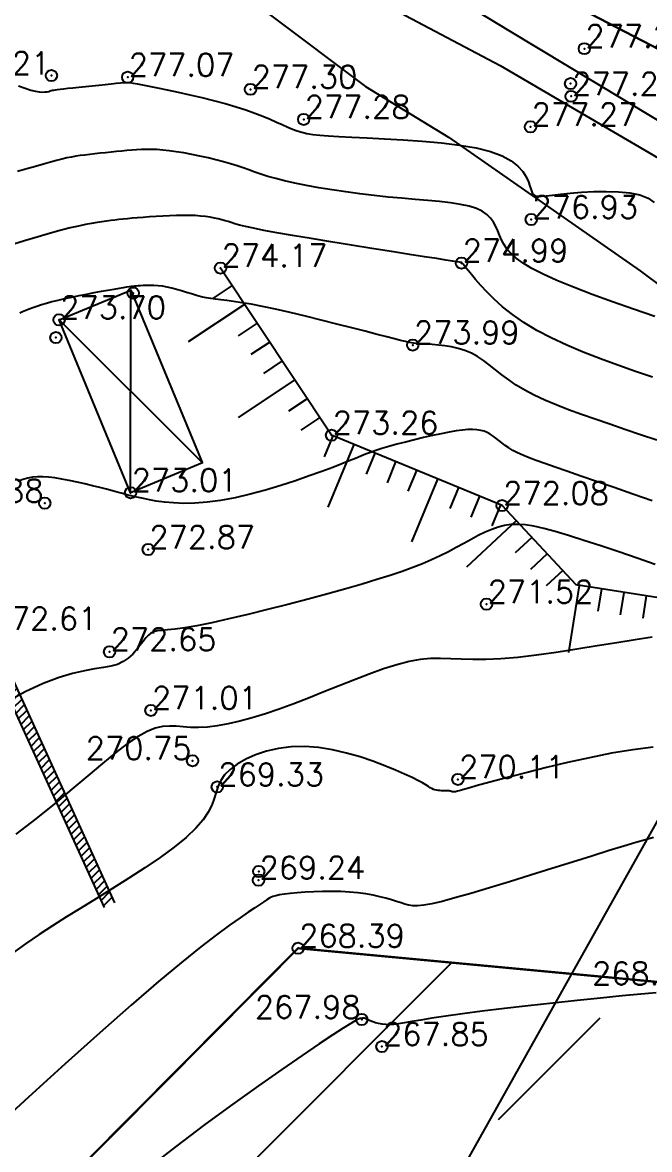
# Model space of a CAD drawing. Header units: millimetres. Extents: x 524954 to 526204, y 9523489 to 9524010.
# Drawn here: x 525229.69 to 525257.37, y 9523690.52 to 9523740.29 of the extents above; entities that cross this region are included whole.
import ezdxf
from ezdxf.enums import TextEntityAlignment as Align

# ---------------------------------------------------------------- set-up
doc = ezdxf.new("R2010")
doc.units = ezdxf.units.MM
doc.header["$PDMODE"] = 32
doc.header["$PDSIZE"] = 0.5
doc.linetypes.add('ACAD_ISO12W100', pattern=[21, 12, -3, 0, -3, 0, -3])
for name, color, linetype in [('Bati', 6, 'Continuous'), ('Bord Fleuve', 4, 'ACAD_ISO12W100'), ('Bord_Route_Existante', 6, 'Continuous'), ('Cloture', 7, 'Continuous'), ('CN_01_00', 3, 'Continuous'), ('CN_02_00', 4, 'Continuous'), ('CN_05_00', 6, 'Continuous'), ('CN_10_00', 1, 'Continuous'), ('Haut_Talus', 30, 'Continuous'), ('Murs', 1, 'Continuous'), ('PLUME_4', 3, 'Continuous'), ('PLUME_5', 6, 'Continuous'), ('PLUME_6', 2, 'Continuous'), ('Talus', 2, 'Continuous'), ('TopoAlt', 3, 'Continuous'), ('TOPOJIS', 7, 'Continuous')]:
    doc.layers.add(name, color=color, linetype=linetype)
doc.layers.add('Bord_Route_Existante_POLY3D', color=6, linetype='Continuous', plot=False)
doc.styles.add('Simplex 1.0', font='Simplex.shx', dxfattribs={"width": 0.99, "height": 1})
doc.styles.get("Standard").update_dxf_attribs({"font": 'arial.ttf'})
doc.dimstyles.new('ISO-25', dxfattribs={"dimtxt": 2.5, "dimasz": 2.5, "dimexe": 1.25, "dimexo": 0.625, "dimtad": 1, "dimtxsty": 'Standard', "dimcen": 2.5, "dimadec": 0, "dimazin": 0, "dimtfac": 1, "dimtmove": 0, "dimatfit": 3, "dimfxl": 1, "dimarcsym": 0})

# ---------------------------------------------------------------- blocks, each defined once
blk = doc.blocks.new('TCPOINT M')
at = {"color": 0}
blk.add_point((0, 0), dxfattribs=at)
at = {"layer": 'TopoAlt', "style": 'Simplex 1.0', "width": 0.99}
blk.add_attdef('ALT', (0.15, 0.15), '', height=1, dxfattribs=at)
blk = doc.blocks.new('*D29')
at = {"color": 0, "lineweight": -2, "transparency": 16777216}
for p, q in [((525274.397, 9523734.835), (525248.537, 9523688.664)), ((525251.329, 9523688.533), (525351.663, 9523632.337)), ((525379.094, 9523676.196), (525353.234, 9523630.025))]:
    blk.add_line(p, q, dxfattribs=at)
at = {"color": 0, "transparency": 16777216}
for points in [[(525251.533, 9523688.897), (525251.125, 9523688.17), (525249.148, 9523689.755)], [(525351.867, 9523632.701), (525351.46, 9523631.974), (525353.845, 9523631.115)]]:
    blk.add_solid(points, dxfattribs=at)
at = {"layer": 'Defpoints', "color": 0, "transparency": 16777216}
for p in [(525274.702, 9523735.381), (525379.399, 9523676.741), (525353.845, 9523631.115)]:
    blk.add_point(p, dxfattribs=at)
at = {"color": 0, "transparency": 16777216, "insert": (525302.425, 9523662.094), "char_height": 2.5, "attachment_point": 5, "rotation": 330.7474}
blk.add_mtext('120', dxfattribs=at)

msp = doc.modelspace()

# ---------------------------------------------------------------- hatches: boundary and pattern name
at = {"layer": 'Bord Fleuve', "ltscale": 0.5}
h = msp.add_hatch(dxfattribs=at)
h.set_pattern_fill('ANSI33', color=135, scale=2, style=0)
h.paths.add_polyline_path([(525394.875, 9523547.688), (525386.855, 9523539.684), (525374.857, 9523528.592), (525359.402, 9523533.054), (525302.267, 9523541.753), (525253.226, 9523571.678), (525189.199, 9523592.989), (525146.601, 9523610.427), (525134.908, 9523628.389), (525130.258, 9523644.878), (525129.915, 9523646.053), (525134.923, 9523646.805), (525141.4, 9523651.378), (525145.39, 9523652.194), (525150.779, 9523654.113), (525153.673, 9523654.734), (525157.062, 9523656.215), (525170.428, 9523659.554), (525190.68, 9523663.166), (525195.533, 9523671.037), (525214.046, 9523677.393), (525226.978, 9523684.419), (525241.856, 9523699.409), (525259.549, 9523697.749), (525263.742, 9523702.788), (525265.599, 9523705.429), (525271.397, 9523709.575), (525278.663, 9523713.162), (525282.299, 9523718.359), (525286.813, 9523721.853), (525297.974, 9523715.602), (525305.783, 9523711.053), (525316.348, 9523705.233), (525323.457, 9523701.143), (525333.272, 9523695.625), (525364.282, 9523678.524), (525367.141, 9523669.609), (525369.992, 9523664.673), (525374.256, 9523657.439), (525374.878, 9523649.759), (525376.197, 9523640.514), (525378.821, 9523632.503), (525377.801, 9523621.191), (525377.159, 9523606.875), (525382.451, 9523599.216), (525388.758, 9523585.471), (525391.317, 9523567.355), (525392.74, 9523563.589), (525392.123, 9523555.946)])
at = {"layer": 'Murs'}
h = msp.add_hatch(dxfattribs=at)
h.set_pattern_fill('_U', color=256, scale=0.25, angle=45, style=0, pattern_type=0)
h.set_pattern_definition([(45, (0, 0), (-0.1767766952966, 0.1767766952966), [])])
h.paths.add_polyline_path([(525228.28, 9523713.414), (525233.758, 9523701.414), (525233.303, 9523701.206), (525227.826, 9523713.207)])

# ---------------------------------------------------------------- linework, layer by layer
at = {"layer": 'Bati', "flags": 128}
msp.add_lwpolyline([(525234.465, 9523719.527), (525231.308, 9523727.162), (525234.479, 9523728.473), (525237.624, 9523720.865), (525237.635, 9523720.838)], close=True, dxfattribs=at)
for points in [[(525234.465, 9523719.527), (525234.479, 9523728.473)], [(525237.624, 9523720.865), (525231.308, 9523727.162)]]:
    msp.add_lwpolyline(points, dxfattribs=at)
at = {"layer": 'Bord Fleuve', "ltscale": 0.35, "const_width": 0.1, "flags": 128}
msp.add_lwpolyline([(525129.915, 9523646.053), (525134.923, 9523646.805), (525141.4, 9523651.378), (525145.39, 9523652.194), (525150.779, 9523654.113), (525153.673, 9523654.734), (525157.062, 9523656.215), (525170.428, 9523659.554), (525190.68, 9523663.166), (525195.533, 9523671.037), (525214.046, 9523677.393), (525226.978, 9523684.419), (525241.856, 9523699.409), (525259.549, 9523697.749), (525263.742, 9523702.788), (525265.599, 9523705.429), (525271.397, 9523709.575), (525278.663, 9523713.162), (525282.299, 9523718.359), (525286.804, 9523721.846)], dxfattribs=at)
at = {"layer": 'Bord_Route_Existante', "flags": 128}
msp.add_lwpolyline([(525286.283, 9523724.592), (525277.74, 9523728.73), (525253.667, 9523741.25), (525253.096, 9523741.492), (525244.526, 9523744.675), (525233.71, 9523750.617), (525223.366, 9523755.337), (525215.23, 9523758.673), (525209.606, 9523761.576), (525201.582, 9523763.975), (525193.808, 9523765.63), (525185.186, 9523766.761), (525176.444, 9523767.315)], dxfattribs=at)
at = {"layer": 'Bord_Route_Existante_POLY3D'}
msp.add_polyline3d([(525125.167, 9523764.211, 281.6), (525144.506, 9523765.617, 280.96), (525155.934, 9523766.66, 280.57), (525166.063, 9523767.401, 280.21), (525176.444, 9523767.315, 279.84), (525180.8, 9523767.044, 279.62), (525185.186, 9523766.761, 279.51), (525193.808, 9523765.63, 279.25), (525201.582, 9523763.975, 278.97), (525205.234, 9523762.825, 278.77), (525209.606, 9523761.576, 278.65), (525215.23, 9523758.673, 278.32), (525223.366, 9523755.337, 278), (525233.71, 9523750.617, 277.72), (525244.526, 9523744.675, 277.44), (525253.096, 9523741.492, 277.25), (525253.667, 9523741.25, 277.24), (525277.74, 9523728.73, 276.85), (525286.283, 9523724.592, 276.77)], dxfattribs=at)
at = {"layer": 'Cloture', "flags": 128}
for points in [[(525227.826, 9523713.207), (525233.303, 9523701.206)], [(525228.28, 9523713.414), (525233.758, 9523701.414)]]:
    msp.add_lwpolyline(points, dxfattribs=at)
at = {"layer": 'CN_01_00', "flags": 128}
for points, elevation in [([(525229.513, 9523737.489), (525229.806, 9523737.385), (525230.054, 9523737.31), (525230.261, 9523737.26), (525230.432, 9523737.232), (525230.572, 9523737.221), (525230.684, 9523737.223), (525230.775, 9523737.234), (525230.848, 9523737.251), (525230.91, 9523737.268), (525230.963, 9523737.284), (525231.016, 9523737.297), (525231.075, 9523737.309), (525231.146, 9523737.321), (525231.236, 9523737.333), (525231.352, 9523737.347), (525231.501, 9523737.364), (525231.688, 9523737.385), (525231.919, 9523737.409), (525232.183, 9523737.437), (525232.47, 9523737.467), (525232.768, 9523737.498), (525233.065, 9523737.529), (525233.349, 9523737.558), (525233.609, 9523737.585), (525233.833, 9523737.608), (525234.014, 9523737.626), (525234.163, 9523737.637), (525234.297, 9523737.641), (525234.43, 9523737.635), (525234.58, 9523737.618), (525234.762, 9523737.588), (525234.991, 9523737.545), (525235.285, 9523737.486), (525235.653, 9523737.411), (525236.084, 9523737.32), (525236.564, 9523737.216), (525237.075, 9523737.102), (525237.603, 9523736.978), (525238.13, 9523736.847), (525238.642, 9523736.71), (525239.122, 9523736.571), (525239.557, 9523736.43), (525239.949, 9523736.291), (525240.302, 9523736.154), (525240.618, 9523736.022), (525240.904, 9523735.897), (525241.162, 9523735.781), (525241.398, 9523735.676), (525241.614, 9523735.585), (525241.817, 9523735.508), (525242.022, 9523735.444), (525242.245, 9523735.392), (525242.504, 9523735.348), (525242.814, 9523735.311), (525243.194, 9523735.28), (525243.659, 9523735.251), (525244.226, 9523735.223), (525244.904, 9523735.194), (525245.67, 9523735.158), (525246.492, 9523735.113), (525247.339, 9523735.054), (525248.181, 9523734.977), (525248.984, 9523734.877), (525249.719, 9523734.75), (525250.354, 9523734.592), (525250.865, 9523734.401), (525251.262, 9523734.184), (525251.559, 9523733.951), (525251.774, 9523733.713), (525251.924, 9523733.478), (525252.023, 9523733.258), (525252.09, 9523733.061), (525252.139, 9523732.898), (525252.188, 9523732.775), (525252.247, 9523732.692), (525252.327, 9523732.641), (525252.44, 9523732.619), (525252.597, 9523732.62), (525252.808, 9523732.64), (525253.085, 9523732.672), (525253.438, 9523732.713), (525253.873, 9523732.756), (525254.371, 9523732.795), (525254.908, 9523732.823), (525255.458, 9523732.832), (525255.999, 9523732.815), (525256.503, 9523732.765), (525256.949, 9523732.674), (525257.31, 9523732.535), (525257.571, 9523732.343)], 277), ([(525257.493, 9523719.164), (525256.633, 9523719.463), (525255.807, 9523719.75), (525255.035, 9523720.019), (525254.337, 9523720.261), (525253.727, 9523720.471), (525253.203, 9523720.653), (525252.755, 9523720.809), (525252.374, 9523720.947), (525252.052, 9523721.069), (525251.778, 9523721.182), (525251.545, 9523721.289), (525251.342, 9523721.395), (525251.163, 9523721.504), (525251.002, 9523721.615), (525250.855, 9523721.725), (525250.719, 9523721.832), (525250.591, 9523721.933), (525250.465, 9523722.027), (525250.339, 9523722.11), (525250.209, 9523722.181), (525250.07, 9523722.237), (525249.919, 9523722.278), (525249.751, 9523722.304), (525249.563, 9523722.315), (525249.351, 9523722.31), (525249.109, 9523722.289), (525248.835, 9523722.253), (525248.523, 9523722.201), (525248.173, 9523722.133), (525247.794, 9523722.052), (525247.396, 9523721.962), (525246.992, 9523721.865), (525246.594, 9523721.764), (525246.213, 9523721.663), (525245.861, 9523721.564), (525245.549, 9523721.471), (525245.284, 9523721.386), (525245.053, 9523721.305), (525244.839, 9523721.223), (525244.624, 9523721.136), (525244.389, 9523721.039), (525244.118, 9523720.928), (525243.792, 9523720.798), (525243.394, 9523720.644), (525242.91, 9523720.464), (525242.354, 9523720.265), (525241.742, 9523720.056), (525241.091, 9523719.846), (525240.418, 9523719.644), (525239.74, 9523719.461), (525239.075, 9523719.304), (525238.44, 9523719.182), (525237.849, 9523719.104), (525237.304, 9523719.064), (525236.807, 9523719.056), (525236.357, 9523719.074), (525235.954, 9523719.11), (525235.599, 9523719.158), (525235.292, 9523719.211), (525235.032, 9523719.264), (525234.819, 9523719.31), (525234.642, 9523719.35), (525234.488, 9523719.387), (525234.347, 9523719.424), (525234.205, 9523719.462), (525234.052, 9523719.505), (525233.875, 9523719.553), (525233.662, 9523719.611), (525233.405, 9523719.679), (525233.11, 9523719.755), (525232.787, 9523719.835), (525232.448, 9523719.916), (525232.1, 9523719.994), (525231.756, 9523720.067), (525231.425, 9523720.13), (525231.117, 9523720.18), (525230.84, 9523720.215), (525230.589, 9523720.233), (525230.358, 9523720.232), (525230.138, 9523720.212), (525229.924, 9523720.172), (525229.707, 9523720.11), (525229.482, 9523720.027)], 273), ([(525257.481, 9523713.147), (525256.744, 9523713.034), (525255.927, 9523712.902), (525255.056, 9523712.759), (525254.157, 9523712.614), (525253.256, 9523712.476), (525252.379, 9523712.353), (525251.552, 9523712.254), (525250.801, 9523712.187), (525250.146, 9523712.158), (525249.572, 9523712.158), (525249.062, 9523712.174), (525248.594, 9523712.195), (525248.149, 9523712.207), (525247.708, 9523712.199), (525247.251, 9523712.157), (525246.757, 9523712.071), (525246.212, 9523711.93), (525245.621, 9523711.742), (525244.994, 9523711.517), (525244.341, 9523711.266), (525243.671, 9523710.998), (525242.996, 9523710.725), (525242.323, 9523710.456), (525241.664, 9523710.201), (525241.028, 9523709.97), (525240.417, 9523709.766), (525239.835, 9523709.589), (525239.285, 9523709.44), (525238.769, 9523709.321), (525238.291, 9523709.232), (525237.852, 9523709.176), (525237.456, 9523709.152), (525237.102, 9523709.16), (525236.781, 9523709.185), (525236.479, 9523709.21), (525236.183, 9523709.22), (525235.879, 9523709.197), (525235.555, 9523709.125), (525235.197, 9523708.986), (525234.793, 9523708.765), (525234.33, 9523708.45), (525233.807, 9523708.047), (525233.224, 9523707.568), (525232.58, 9523707.024), (525231.876, 9523706.429), (525231.11, 9523705.792), (525230.283, 9523705.127), (525229.395, 9523704.444)], 271), ([(525257.54, 9523704.294), (525257.193, 9523704.202), (525256.762, 9523704.078), (525256.231, 9523703.919), (525255.588, 9523703.72), (525254.827, 9523703.481), (525253.972, 9523703.213), (525253.059, 9523702.926), (525252.121, 9523702.632), (525251.19, 9523702.344), (525250.301, 9523702.073), (525249.488, 9523701.831), (525248.783, 9523701.63), (525248.211, 9523701.478), (525247.76, 9523701.374), (525247.408, 9523701.311), (525247.135, 9523701.283), (525246.92, 9523701.285), (525246.74, 9523701.311), (525246.576, 9523701.355), (525246.404, 9523701.412), (525246.209, 9523701.477), (525245.986, 9523701.546), (525245.738, 9523701.616), (525245.464, 9523701.684), (525245.165, 9523701.749), (525244.843, 9523701.806), (525244.497, 9523701.854), (525244.129, 9523701.889), (525243.741, 9523701.91), (525243.341, 9523701.917), (525242.94, 9523701.913), (525242.546, 9523701.9), (525242.171, 9523701.879), (525241.823, 9523701.853), (525241.514, 9523701.824), (525241.252, 9523701.794), (525241.043, 9523701.763), (525240.878, 9523701.729), (525240.74, 9523701.686), (525240.614, 9523701.631), (525240.487, 9523701.558), (525240.343, 9523701.463), (525240.167, 9523701.342), (525239.944, 9523701.19), (525239.659, 9523701), (525239.295, 9523700.754), (525238.836, 9523700.43), (525238.262, 9523700.007), (525237.559, 9523699.463), (525236.708, 9523698.779), (525235.692, 9523697.932), (525234.494, 9523696.901), (525233.108, 9523695.678), (525231.578, 9523694.304), (525229.956, 9523692.831), (525228.297, 9523691.314)], 269)]:
    msp.add_lwpolyline(points, dxfattribs=dict(at, elevation=elevation))
at = {"layer": 'CN_02_00', "flags": 128}
for points, elevation in [([(525257.61, 9523727.304), (525256.669, 9523727.627), (525255.734, 9523727.956), (525254.838, 9523728.283), (525254.01, 9523728.6), (525253.281, 9523728.9), (525252.673, 9523729.176), (525252.18, 9523729.431), (525251.788, 9523729.667), (525251.482, 9523729.888), (525251.249, 9523730.099), (525251.073, 9523730.301), (525250.941, 9523730.499), (525250.838, 9523730.696), (525250.751, 9523730.894), (525250.669, 9523731.092), (525250.583, 9523731.285), (525250.482, 9523731.471), (525250.355, 9523731.647), (525250.194, 9523731.808), (525249.988, 9523731.953), (525249.726, 9523732.076), (525249.402, 9523732.177), (525249.02, 9523732.259), (525248.584, 9523732.325), (525248.103, 9523732.381), (525247.581, 9523732.43), (525247.024, 9523732.478), (525246.441, 9523732.527), (525245.835, 9523732.584), (525245.215, 9523732.65), (525244.589, 9523732.727), (525243.967, 9523732.811), (525243.359, 9523732.901), (525242.775, 9523732.996), (525242.225, 9523733.095), (525241.718, 9523733.195), (525241.263, 9523733.295), (525240.868, 9523733.395), (525240.524, 9523733.492), (525240.22, 9523733.589), (525239.943, 9523733.684), (525239.682, 9523733.778), (525239.426, 9523733.871), (525239.162, 9523733.963), (525238.878, 9523734.054), (525238.568, 9523734.144), (525238.234, 9523734.232), (525237.884, 9523734.316), (525237.527, 9523734.395), (525237.169, 9523734.467), (525236.818, 9523734.531), (525236.482, 9523734.586), (525236.169, 9523734.629), (525235.884, 9523734.66), (525235.624, 9523734.679), (525235.384, 9523734.689), (525235.158, 9523734.69), (525234.943, 9523734.684), (525234.731, 9523734.672), (525234.519, 9523734.656), (525234.301, 9523734.637), (525234.074, 9523734.615), (525233.839, 9523734.592), (525233.6, 9523734.568), (525233.359, 9523734.543), (525233.119, 9523734.517), (525232.885, 9523734.491), (525232.659, 9523734.464), (525232.444, 9523734.438), (525232.242, 9523734.411), (525232.047, 9523734.382), (525231.852, 9523734.348), (525231.649, 9523734.309), (525231.432, 9523734.26), (525231.193, 9523734.201), (525230.925, 9523734.129), (525230.62, 9523734.041), (525230.273, 9523733.937), (525229.889, 9523733.824), (525229.472, 9523733.71)], 276), ([(525257.691, 9523721.84), (525256.976, 9523722.086), (525256.284, 9523722.323), (525255.617, 9523722.55), (525254.977, 9523722.769), (525254.367, 9523722.982), (525253.79, 9523723.193), (525253.249, 9523723.402), (525252.746, 9523723.612), (525252.284, 9523723.827), (525251.865, 9523724.047), (525251.49, 9523724.275), (525251.154, 9523724.506), (525250.849, 9523724.736), (525250.566, 9523724.959), (525250.298, 9523725.171), (525250.038, 9523725.366), (525249.776, 9523725.54), (525249.506, 9523725.688), (525249.222, 9523725.806), (525248.928, 9523725.897), (525248.631, 9523725.965), (525248.336, 9523726.013), (525248.051, 9523726.047), (525247.782, 9523726.07), (525247.535, 9523726.086), (525247.316, 9523726.099), (525247.129, 9523726.114), (525246.959, 9523726.133), (525246.79, 9523726.16), (525246.604, 9523726.197), (525246.384, 9523726.249), (525246.113, 9523726.317), (525245.773, 9523726.405), (525245.348, 9523726.517), (525244.825, 9523726.653), (525244.224, 9523726.808), (525243.567, 9523726.975), (525242.878, 9523727.148), (525242.181, 9523727.319), (525241.501, 9523727.481), (525240.86, 9523727.627), (525240.283, 9523727.751), (525239.787, 9523727.847), (525239.368, 9523727.918), (525239.012, 9523727.971), (525238.71, 9523728.009), (525238.448, 9523728.039), (525238.216, 9523728.067), (525238.002, 9523728.096), (525237.794, 9523728.133), (525237.582, 9523728.182), (525237.367, 9523728.24), (525237.149, 9523728.305), (525236.931, 9523728.373), (525236.712, 9523728.44), (525236.496, 9523728.504), (525236.283, 9523728.561), (525236.075, 9523728.608), (525235.874, 9523728.642), (525235.681, 9523728.665), (525235.497, 9523728.677), (525235.326, 9523728.682), (525235.168, 9523728.681), (525235.026, 9523728.676), (525234.901, 9523728.668), (525234.794, 9523728.66), (525234.707, 9523728.653), (525234.633, 9523728.647), (525234.561, 9523728.639), (525234.485, 9523728.629), (525234.395, 9523728.616), (525234.282, 9523728.598), (525234.139, 9523728.574), (525233.956, 9523728.543), (525233.727, 9523728.504), (525233.46, 9523728.458), (525233.162, 9523728.405), (525232.844, 9523728.347), (525232.513, 9523728.286), (525232.18, 9523728.221), (525231.854, 9523728.154), (525231.543, 9523728.086), (525231.255, 9523728.018), (525230.991, 9523727.951), (525230.749, 9523727.885), (525230.529, 9523727.819), (525230.328, 9523727.754), (525230.146, 9523727.69), (525229.982, 9523727.628), (525229.834, 9523727.567), (525229.699, 9523727.508), (525229.571, 9523727.449)], 274), ([(525257.625, 9523716.36), (525256.824, 9523716.635), (525256.016, 9523716.91), (525255.224, 9523717.174), (525254.477, 9523717.418), (525253.799, 9523717.632), (525253.21, 9523717.807), (525252.704, 9523717.943), (525252.268, 9523718.041), (525251.889, 9523718.103), (525251.555, 9523718.129), (525251.251, 9523718.122), (525250.966, 9523718.081), (525250.687, 9523718.009), (525250.403, 9523717.907), (525250.11, 9523717.779), (525249.808, 9523717.63), (525249.497, 9523717.466), (525249.174, 9523717.289), (525248.84, 9523717.106), (525248.492, 9523716.921), (525248.131, 9523716.739), (525247.753, 9523716.563), (525247.353, 9523716.391), (525246.919, 9523716.22), (525246.446, 9523716.048), (525245.922, 9523715.871), (525245.34, 9523715.687), (525244.692, 9523715.492), (525243.967, 9523715.283), (525243.164, 9523715.059), (525242.304, 9523714.825), (525241.411, 9523714.59), (525240.513, 9523714.361), (525239.636, 9523714.145), (525238.806, 9523713.95), (525238.049, 9523713.784), (525237.393, 9523713.653), (525236.855, 9523713.562), (525236.427, 9523713.504), (525236.093, 9523713.468), (525235.836, 9523713.443), (525235.639, 9523713.419), (525235.487, 9523713.384), (525235.363, 9523713.328), (525235.251, 9523713.24), (525235.136, 9523713.113), (525235.013, 9523712.955), (525234.878, 9523712.776), (525234.727, 9523712.586), (525234.556, 9523712.398), (525234.362, 9523712.221), (525234.14, 9523712.066), (525233.887, 9523711.945), (525233.598, 9523711.862), (525233.265, 9523711.803), (525232.878, 9523711.744), (525232.428, 9523711.666), (525231.907, 9523711.546), (525231.304, 9523711.364), (525230.61, 9523711.098), (525229.817, 9523710.726), (525228.918, 9523710.236)], 272), ([(525257.671, 9523697.444), (525256.989, 9523697.382), (525256.158, 9523697.302), (525255.206, 9523697.207), (525254.173, 9523697.101), (525253.096, 9523696.986), (525252.014, 9523696.866), (525250.963, 9523696.746), (525249.982, 9523696.627), (525249.109, 9523696.515), (525248.374, 9523696.412), (525247.768, 9523696.318), (525247.274, 9523696.236), (525246.875, 9523696.167), (525246.555, 9523696.11), (525246.297, 9523696.067), (525246.083, 9523696.04), (525245.897, 9523696.028), (525245.725, 9523696.033), (525245.564, 9523696.051), (525245.414, 9523696.081), (525245.277, 9523696.118), (525245.152, 9523696.16), (525245.04, 9523696.204), (525244.942, 9523696.247), (525244.856, 9523696.285), (525244.781, 9523696.315), (525244.698, 9523696.324), (525244.585, 9523696.299), (525244.42, 9523696.226), (525244.18, 9523696.091), (525243.843, 9523695.883), (525243.387, 9523695.586), (525242.791, 9523695.187), (525242.038, 9523694.676), (525241.14, 9523694.057), (525240.113, 9523693.337), (525238.977, 9523692.521), (525237.747, 9523691.617), (525236.443, 9523690.632), (525235.08, 9523689.572)], 268)]:
    msp.add_lwpolyline(points, dxfattribs=dict(at, elevation=elevation))
at = {"layer": 'CN_05_00', "elevation": 275, "flags": 128}
msp.add_lwpolyline([(525257.506, 9523724.628), (525256.75, 9523724.885), (525255.979, 9523725.155), (525255.207, 9523725.438), (525254.447, 9523725.733), (525253.715, 9523726.041), (525253.025, 9523726.362), (525252.391, 9523726.695), (525251.825, 9523727.04), (525251.325, 9523727.389), (525250.888, 9523727.735), (525250.51, 9523728.071), (525250.188, 9523728.39), (525249.917, 9523728.682), (525249.693, 9523728.941), (525249.513, 9523729.16), (525249.372, 9523729.332), (525249.267, 9523729.462), (525249.191, 9523729.556), (525249.139, 9523729.619), (525249.107, 9523729.658), (525249.09, 9523729.679), (525249.082, 9523729.688), (525249.079, 9523729.69), (525249.072, 9523729.691), (525249.047, 9523729.695), (525248.983, 9523729.705), (525248.863, 9523729.724), (525248.668, 9523729.754), (525248.379, 9523729.799), (525247.977, 9523729.862), (525247.444, 9523729.945), (525246.771, 9523730.05), (525245.984, 9523730.173), (525245.12, 9523730.31), (525244.215, 9523730.454), (525243.306, 9523730.601), (525242.428, 9523730.746), (525241.618, 9523730.882), (525240.913, 9523731.006), (525240.339, 9523731.113), (525239.886, 9523731.204), (525239.536, 9523731.281), (525239.268, 9523731.346), (525239.063, 9523731.402), (525238.902, 9523731.452), (525238.766, 9523731.496), (525238.635, 9523731.538), (525238.494, 9523731.578), (525238.337, 9523731.618), (525238.166, 9523731.655), (525237.978, 9523731.689), (525237.774, 9523731.718), (525237.552, 9523731.743), (525237.312, 9523731.761), (525237.054, 9523731.771), (525236.777, 9523731.774), (525236.486, 9523731.77), (525236.187, 9523731.76), (525235.886, 9523731.745), (525235.588, 9523731.727), (525235.299, 9523731.707), (525235.025, 9523731.686), (525234.77, 9523731.665), (525234.54, 9523731.645), (525234.33, 9523731.627), (525234.135, 9523731.608), (525233.95, 9523731.588), (525233.769, 9523731.568), (525233.587, 9523731.545), (525233.399, 9523731.519), (525233.2, 9523731.49), (525232.983, 9523731.457), (525232.742, 9523731.416), (525232.47, 9523731.365), (525232.16, 9523731.299), (525231.803, 9523731.217), (525231.394, 9523731.114), (525230.925, 9523730.987), (525230.388, 9523730.833), (525229.782, 9523730.651), (525229.124, 9523730.446)], dxfattribs=at)
at = {"layer": 'CN_10_00', "elevation": 270, "flags": 128}
msp.add_lwpolyline([(525257.524, 9523708.281), (525256.64, 9523708.174), (525255.694, 9523708.016), (525254.719, 9523707.822), (525253.75, 9523707.607), (525252.82, 9523707.384), (525251.963, 9523707.168), (525251.214, 9523706.973), (525250.597, 9523706.81), (525250.106, 9523706.679), (525249.724, 9523706.575), (525249.436, 9523706.496), (525249.225, 9523706.437), (525249.076, 9523706.395), (525248.973, 9523706.365), (525248.9, 9523706.344), (525248.843, 9523706.329), (525248.799, 9523706.319), (525248.764, 9523706.312), (525248.737, 9523706.31), (525248.716, 9523706.31), (525248.698, 9523706.312), (525248.681, 9523706.317), (525248.664, 9523706.322), (525248.645, 9523706.329), (525248.622, 9523706.336), (525248.596, 9523706.342), (525248.565, 9523706.349), (525248.529, 9523706.355), (525248.487, 9523706.36), (525248.44, 9523706.364), (525248.386, 9523706.366), (525248.325, 9523706.367), (525248.259, 9523706.367), (525248.189, 9523706.367), (525248.116, 9523706.37), (525248.042, 9523706.376), (525247.968, 9523706.386), (525247.897, 9523706.402), (525247.829, 9523706.425), (525247.765, 9523706.456), (525247.695, 9523706.498), (525247.608, 9523706.553), (525247.495, 9523706.623), (525247.344, 9523706.71), (525247.145, 9523706.817), (525246.887, 9523706.947), (525246.56, 9523707.1), (525246.157, 9523707.278), (525245.686, 9523707.471), (525245.16, 9523707.669), (525244.592, 9523707.858), (525243.994, 9523708.029), (525243.38, 9523708.17), (525242.761, 9523708.27), (525242.15, 9523708.316), (525241.559, 9523708.302), (525240.997, 9523708.231), (525240.469, 9523708.112), (525239.984, 9523707.952), (525239.549, 9523707.759), (525239.171, 9523707.542), (525238.857, 9523707.307), (525238.614, 9523707.064), (525238.444, 9523706.817), (525238.327, 9523706.564), (525238.239, 9523706.302), (525238.154, 9523706.026), (525238.048, 9523705.733), (525237.895, 9523705.417), (525237.671, 9523705.076), (525237.351, 9523704.704), (525236.916, 9523704.3), (525236.381, 9523703.87), (525235.768, 9523703.421), (525235.098, 9523702.962), (525234.392, 9523702.501), (525233.671, 9523702.045), (525232.958, 9523701.603), (525232.273, 9523701.183), (525231.631, 9523700.788), (525231.021, 9523700.405), (525230.423, 9523700.016), (525229.819, 9523699.604), (525229.189, 9523699.151)], dxfattribs=at)
at = {"layer": 'Haut_Talus', "flags": 128}
msp.add_lwpolyline([(525282.591, 9523723.861), (525278.189, 9523721.2), (525277.401, 9523719.424), (525274.125, 9523716.331), (525265.547, 9523713.667), (525254.131, 9523715.455), (525250.861, 9523718.955), (525243.335, 9523722.062), (525238.433, 9523729.449)], dxfattribs=at)
at = {"layer": 'PLUME_4'}
msp.add_lwpolyline([(525197.448, 9523761.578), (525201.012, 9523760.835), (525206.715, 9523758.243), (525215.557, 9523753.876), (525220.726, 9523751.746), (525224.325, 9523750.505), (525232.668, 9523746.101), (525239.551, 9523741.088), (525240.585, 9523740.663), (525244.829, 9523737.463), (525248.502, 9523735.224), (525256.954, 9523729.324), (525264.907, 9523723.387), (525272.009, 9523715.383), (525283.551, 9523715.223), (525291.967, 9523709.821), (525301.27, 9523705.988), (525310.112, 9523701.62), (525319.416, 9523697.788), (525327.405, 9523691.352), (525335.784, 9523686.449), (525344.699, 9523681.084), (525351.727, 9523674.077)], dxfattribs=at)
msp.add_lwpolyline([(525197.448, 9523761.578), (525201.012, 9523760.835), (525206.715, 9523758.243), (525215.557, 9523753.876), (525220.726, 9523751.746), (525224.325, 9523750.505), (525232.668, 9523746.101), (525239.551, 9523741.088), (525240.585, 9523740.663), (525244.829, 9523737.463), (525248.502, 9523735.224), (525256.954, 9523729.324), (525264.907, 9523723.387), (525272.009, 9523715.383), (525283.551, 9523715.223), (525291.967, 9523709.821), (525301.27, 9523705.988), (525310.112, 9523701.62), (525319.416, 9523697.788), (525327.405, 9523691.352), (525335.784, 9523686.449), (525344.699, 9523681.084), (525351.727, 9523674.077)], dxfattribs=at)
at = {"layer": 'PLUME_5'}
msp.add_lwpolyline([(525197.801, 9523763.609), (525201.401, 9523762.368), (525207.567, 9523760.311), (525216.336, 9523756.94), (525222.003, 9523754.847), (525225.639, 9523753.108), (525233.946, 9523749.202), (525241.255, 9523745.223), (525242.824, 9523744.335), (525247.494, 9523742.169), (525251.166, 9523739.931), (525260.081, 9523734.566), (525268.46, 9523729.663), (525277.338, 9523724.796), (525286.216, 9523719.929), (525294.595, 9523715.026), (525303.509, 9523709.661), (525311.888, 9523704.758), (525320.766, 9523699.891), (525329.644, 9523695.025), (525338.023, 9523690.122), (525346.901, 9523685.255), (525355.316, 9523679.853)], dxfattribs=at)
at = {"layer": 'PLUME_6'}
msp.add_lwpolyline([(525197.412, 9523762.076), (525201.012, 9523760.835), (525206.679, 9523758.742), (525215.946, 9523755.408), (525221.115, 9523753.279), (525224.751, 9523751.539), (525233.556, 9523747.669), (525240.829, 9523744.19), (525241.899, 9523743.265), (525246.606, 9523740.601), (525250.777, 9523738.398), (525259.156, 9523733.495), (525268.034, 9523728.629), (525276.413, 9523723.726), (525285.327, 9523718.361), (525294.205, 9523713.494), (525302.584, 9523708.591), (525311.462, 9523703.724), (525319.841, 9523698.821), (525328.756, 9523693.456), (525337.135, 9523688.553), (525346.013, 9523683.686), (525354.891, 9523678.82)], dxfattribs=at)
at = {"layer": 'Talus'}
for p, q in [((525238.946, 9523728.677), (525238.112, 9523728.124)), ((525239.498, 9523727.843), (525236.999, 9523726.185)), ((525240.051, 9523727.01), (525239.218, 9523726.457)), ((525240.604, 9523726.177), (525239.771, 9523725.624)), ((525241.157, 9523725.343), (525240.324, 9523724.791)), ((525241.71, 9523724.51), (525239.21, 9523722.852)), ((525242.263, 9523723.677), (525241.43, 9523723.124)), ((525242.816, 9523722.844), (525241.982, 9523722.291)), ((525243.391, 9523722.038), (525243.01, 9523721.114)), ((525244.316, 9523721.657), (525243.171, 9523718.884)), ((525245.24, 9523721.275), (525244.859, 9523720.351)), ((525246.164, 9523720.893), (525245.783, 9523719.969)), ((525247.089, 9523720.512), (525246.707, 9523719.588)), ((525248.013, 9523720.13), (525246.868, 9523717.357)), ((525248.937, 9523719.749), (525248.556, 9523718.824)), ((525249.862, 9523719.367), (525249.48, 9523718.443)), ((525250.786, 9523718.986), (525250.405, 9523718.061)), ((525251.488, 9523718.283), (525249.296, 9523716.235)), ((525252.171, 9523717.553), (525251.441, 9523716.87)), ((525252.854, 9523716.822), (525252.123, 9523716.139)), ((525253.537, 9523716.091), (525252.806, 9523715.409)), ((525254.259, 9523715.435), (525253.794, 9523712.471)), ((525255.247, 9523715.28), (525255.092, 9523714.292)), ((525256.235, 9523715.125), (525256.08, 9523714.137)), ((525257.223, 9523714.971), (525257.068, 9523713.983))]:
    msp.add_line(p, q, dxfattribs=at)

# ---------------------------------------------------------------- block references
at = {"layer": 'TOPOJIS'}
ref = msp.add_blockref('TCPOINT M', (525254.493, 9523739.136, 277.2), dxfattribs=at)
ref.add_attrib('ALT', '277.20', (525254.543, 9523739.186, 277.2), dxfattribs={"layer": 'TopoAlt', "height": 1, "style": 'Simplex 1.0', "width": 0.99})
ref = msp.add_blockref('TCPOINT M', (525230.97, 9523737.946, 277.21), dxfattribs=at)
ref.add_attrib('ALT', '277.21', dxfattribs={"layer": 'TopoAlt', "height": 1, "style": 'Simplex 1.0', "width": 0.99}).set_placement((525230.92, 9523737.996, 277.21), align=Align.RIGHT)
ref = msp.add_blockref('TCPOINT M', (525234.335, 9523737.871, 277.07), dxfattribs=at)
ref.add_attrib('ALT', '277.07', (525234.385, 9523737.921, 277.07), dxfattribs={"layer": 'TopoAlt', "height": 1, "style": 'Simplex 1.0', "width": 0.99})
ref = msp.add_blockref('TCPOINT M', (525239.757, 9523737.34, 277.3), dxfattribs=at)
ref.add_attrib('ALT', '277.30', (525239.807, 9523737.39, 277.3), dxfattribs={"layer": 'TopoAlt', "height": 1, "style": 'Simplex 1.0', "width": 0.99})
ref = msp.add_blockref('TCPOINT M', (525253.91, 9523737.031, 277.28), dxfattribs=at)
ref.add_attrib('ALT', '277.28', (525253.96, 9523737.081, 277.28), dxfattribs={"layer": 'TopoAlt', "height": 1, "style": 'Simplex 1.0', "width": 0.99})
for p in [(525253.885, 9523737.592, 277.28), (525234.58, 9523728.343, 273.9), (525231.169, 9523726.378, 273.56), (525240.118, 9523702.799, 269.26)]:
    msp.add_blockref('TCPOINT M', p, dxfattribs=at)
ref = msp.add_blockref('TCPOINT M', (525242.104, 9523736.013, 277.28), dxfattribs=at)
ref.add_attrib('ALT', '277.28', (525242.154, 9523736.063, 277.28), dxfattribs={"layer": 'TopoAlt', "height": 1, "style": 'Simplex 1.0', "width": 0.99})
ref = msp.add_blockref('TCPOINT M', (525252.116, 9523735.682, 277.27), dxfattribs=at)
ref.add_attrib('ALT', '277.27', (525252.166, 9523735.732, 277.27), dxfattribs={"layer": 'TopoAlt', "height": 1, "style": 'Simplex 1.0', "width": 0.99})
ref = msp.add_blockref('TCPOINT M', (525252.152, 9523731.592, 276.93), dxfattribs=at)
ref.add_attrib('ALT', '276.93', (525252.202, 9523731.642, 276.93), dxfattribs={"layer": 'TopoAlt', "height": 1, "style": 'Simplex 1.0', "width": 0.99})
ref = msp.add_blockref('TCPOINT M', (525249.072, 9523729.666, 274.99), dxfattribs=at)
ref.add_attrib('ALT', '274.99', (525249.122, 9523729.716, 274.99), dxfattribs={"layer": 'TopoAlt', "height": 1, "style": 'Simplex 1.0', "width": 0.99})
ref = msp.add_blockref('TCPOINT M', (525238.433, 9523729.449, 274.17), dxfattribs=at)
ref.add_attrib('ALT', '274.17', (525238.483, 9523729.499, 274.17), dxfattribs={"layer": 'TopoAlt', "height": 1, "style": 'Simplex 1.0', "width": 0.99})
ref = msp.add_blockref('TCPOINT M', (525231.308, 9523727.162, 273.7), dxfattribs=at)
ref.add_attrib('ALT', '273.70', (525231.358, 9523727.212, 273.7), dxfattribs={"layer": 'TopoAlt', "height": 1, "style": 'Simplex 1.0', "width": 0.99})
ref = msp.add_blockref('TCPOINT M', (525246.92, 9523726.048, 273.99), dxfattribs=at)
ref.add_attrib('ALT', '273.99', (525246.97, 9523726.098, 273.99), dxfattribs={"layer": 'TopoAlt', "height": 1, "style": 'Simplex 1.0', "width": 0.99})
ref = msp.add_blockref('TCPOINT M', (525243.335, 9523722.062, 273.26), dxfattribs=at)
ref.add_attrib('ALT', '273.26', (525243.385, 9523722.112, 273.26), dxfattribs={"layer": 'TopoAlt', "height": 1, "style": 'Simplex 1.0', "width": 0.99})
ref = msp.add_blockref('TCPOINT M', (525234.465, 9523719.527, 273.01), dxfattribs=at)
ref.add_attrib('ALT', '273.01', (525234.515, 9523719.577, 273.01), dxfattribs={"layer": 'TopoAlt', "height": 1, "style": 'Simplex 1.0', "width": 0.99})
ref = msp.add_blockref('TCPOINT M', (525230.673, 9523719.063, 272.88), dxfattribs=at)
ref.add_attrib('ALT', '272.88', dxfattribs={"layer": 'TopoAlt', "height": 1, "style": 'Simplex 1.0', "width": 0.99}).set_placement((525230.623, 9523719.113, 272.88), align=Align.RIGHT)
ref = msp.add_blockref('TCPOINT M', (525250.861, 9523718.955, 272.08), dxfattribs=at)
ref.add_attrib('ALT', '272.08', (525250.911, 9523719.005, 272.08), dxfattribs={"layer": 'TopoAlt', "height": 1, "style": 'Simplex 1.0', "width": 0.99})
ref = msp.add_blockref('TCPOINT M', (525235.244, 9523717.019, 272.87), dxfattribs=at)
ref.add_attrib('ALT', '272.87', (525235.294, 9523717.069, 272.87), dxfattribs={"layer": 'TopoAlt', "height": 1, "style": 'Simplex 1.0', "width": 0.99})
ref = msp.add_blockref('TCPOINT M', (525250.176, 9523714.602, 271.52), dxfattribs=at)
ref.add_attrib('ALT', '271.52', (525250.226, 9523714.652, 271.52), dxfattribs={"layer": 'TopoAlt', "height": 1, "style": 'Simplex 1.0', "width": 0.99})
ref = msp.add_blockref('TCPOINT M', (525228.28, 9523713.414, 272.61), dxfattribs=at)
ref.add_attrib('ALT', '272.61', (525228.33, 9523713.464, 272.61), dxfattribs={"layer": 'TopoAlt', "height": 1, "style": 'Simplex 1.0', "width": 0.99})
ref = msp.add_blockref('TCPOINT M', (525233.537, 9523712.5, 272.65), dxfattribs=at)
ref.add_attrib('ALT', '272.65', (525233.587, 9523712.55, 272.65), dxfattribs={"layer": 'TopoAlt', "height": 1, "style": 'Simplex 1.0', "width": 0.99})
ref = msp.add_blockref('TCPOINT M', (525235.362, 9523709.911, 271.01), dxfattribs=at)
ref.add_attrib('ALT', '271.01', (525235.412, 9523709.961, 271.01), dxfattribs={"layer": 'TopoAlt', "height": 1, "style": 'Simplex 1.0', "width": 0.99})
ref = msp.add_blockref('TCPOINT M', (525237.203, 9523707.688, 270.75), dxfattribs=at)
ref.add_attrib('ALT', '270.75', dxfattribs={"layer": 'TopoAlt', "height": 1, "style": 'Simplex 1.0', "width": 0.99}).set_placement((525237.153, 9523707.738, 270.75), align=Align.RIGHT)
ref = msp.add_blockref('TCPOINT M', (525248.913, 9523706.863, 270.11), dxfattribs=at)
ref.add_attrib('ALT', '270.11', (525248.963, 9523706.913, 270.11), dxfattribs={"layer": 'TopoAlt', "height": 1, "style": 'Simplex 1.0', "width": 0.99})
ref = msp.add_blockref('TCPOINT M', (525238.29, 9523706.532, 269.33), dxfattribs=at)
ref.add_attrib('ALT', '269.33', (525238.34, 9523706.582, 269.33), dxfattribs={"layer": 'TopoAlt', "height": 1, "style": 'Simplex 1.0', "width": 0.99})
ref = msp.add_blockref('TCPOINT M', (525240.109, 9523702.416, 269.24), dxfattribs=at)
ref.add_attrib('ALT', '269.24', (525240.159, 9523702.466, 269.24), dxfattribs={"layer": 'TopoAlt', "height": 1, "style": 'Simplex 1.0', "width": 0.99})
ref = msp.add_blockref('TCPOINT M', (525241.856, 9523699.409, 268.39), dxfattribs=at)
ref.add_attrib('ALT', '268.39', (525241.906, 9523699.459, 268.39), dxfattribs={"layer": 'TopoAlt', "height": 1, "style": 'Simplex 1.0', "width": 0.99})
ref = msp.add_blockref('TCPOINT M', (525259.549, 9523697.749, 268.01), dxfattribs=at)
ref.add_attrib('ALT', '268.01', dxfattribs={"layer": 'TopoAlt', "height": 1, "style": 'Simplex 1.0', "width": 0.99}).set_placement((525259.499, 9523697.799, 268.01), align=Align.RIGHT)
ref = msp.add_blockref('TCPOINT M', (525244.667, 9523696.262, 267.98), dxfattribs=at)
ref.add_attrib('ALT', '267.98', dxfattribs={"layer": 'TopoAlt', "height": 1, "style": 'Simplex 1.0', "width": 0.99}).set_placement((525244.617, 9523696.312, 267.98), align=Align.RIGHT)
ref = msp.add_blockref('TCPOINT M', (525245.558, 9523695.065, 267.85), dxfattribs=at)
ref.add_attrib('ALT', '267.85', (525245.608, 9523695.115, 267.85), dxfattribs={"layer": 'TopoAlt', "height": 1, "style": 'Simplex 1.0', "width": 0.99})

# ---------------------------------------------------------------- dimensions: what is measured, and where the dimension line sits
dim = msp.add_aligned_dim(p1=(525274.702, 9523735.381), p2=(525379.399, 9523676.741), distance=-52.295, dimstyle='ISO-25')
dim.commit()
dim.dimension.update_dxf_attribs({"geometry": '*D29', "text_midpoint": (525302.425, 9523662.094)})

doc.saveas('drawing.dxf')
